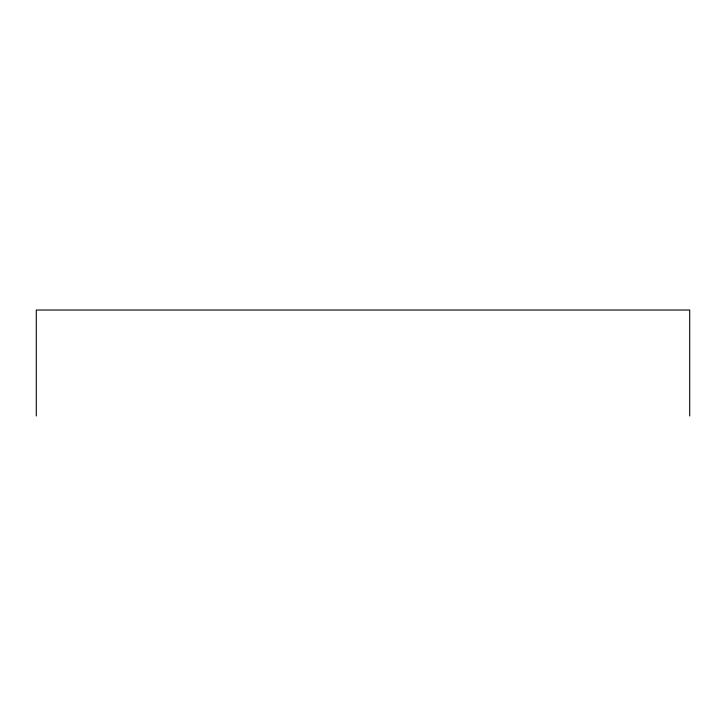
<?xml version="1.0" encoding="UTF-8"?>
<svg xmlns="http://www.w3.org/2000/svg" width="726" height="726" viewBox="0 0 726 726"><rect width="100%" height="100%" fill="white"/><g stroke="black" fill="none" stroke-linecap="round" stroke-linejoin="round"><path stroke-width="1.09" d="M689.7 415.962L689.7 310.038L36.3 310.038L36.3 415.962"/></g></svg>
